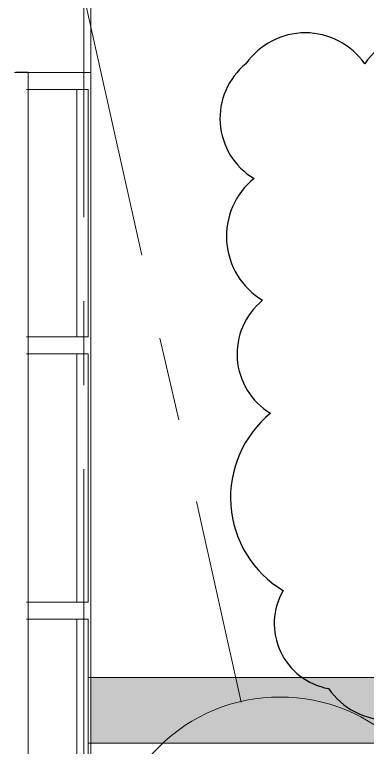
# Model space of a CAD drawing. Header units: inches. Extents: x 0.9 to 36.3, y 0.7 to 23.3.
# Drawn here: x 29.719 to 30.245, y 8.127 to 9.218 of the extents above; entities that cross this region are included whole.
import ezdxf

# ---------------------------------------------------------------- set-up
doc = ezdxf.new("R2010")
doc.units = ezdxf.units.IN
doc.linetypes.add('DASHED2', pattern=[0.375, 0.25, -0.125])
doc.layers.add('Clouds', color=250, linetype='Continuous')
doc.layers.add('PDF_Geometry', color=7, linetype='Continuous', lineweight=9, true_color=0x777777)

msp = doc.modelspace()

# ---------------------------------------------------------------- hatches: boundary and pattern name
at = {"layer": 'PDF_Geometry', "linetype": 'DASHED2', "ltscale": 0.08, "transparency": 33554559}
h = msp.add_hatch(color=256, dxfattribs=at)
h.dxf.hatch_style = 1
h.paths.add_polyline_path([(31.767, 8.2313), (30.0487, 8.2313), (30.0567, 8.1956, -0.057462), (30.1145, 8.202, -0.191616), (30.2903, 8.1332), (31.767, 8.1332)])
h.paths.add_polyline_path([(30.0487, 8.2313), (29.8324, 8.2313), (29.8324, 8.1332), (29.9397, 8.1332, -0.132886), (30.0567, 8.1956)])
h.paths.add_polyline_path([(30.1145, 8.202, 0.191813), (29.9397, 8.1332), (30.2903, 8.1332, 0.191616)])

# ---------------------------------------------------------------- linework, layer by layer
at = {"layer": 'Clouds', "linetype": 'Continuous'}
msp.add_lwpolyline([(31.4555, 9.1444, 0.520567), (31.2634, 9.1444, 0.520567), (31.0026, 9.1444, 0.520567), (30.8404, 9.1444, 0.520567), (30.6225, 9.1444, 0.520567), (30.4314, 9.1444, 0.520567), (30.2408, 9.1444, 0.520567), (30.0637, 9.1444, 0.520567), (30.0758, 8.9737, 0.520567), (30.0886, 8.7924, 0.520567), (30.1005, 8.6243, 0.520567), (30.1192, 8.3605, 0.520567), (30.1869, 8.2147, 0.520567), (30.3687, 8.2147, 0.520567), (30.5344, 8.2147, 0.520567), (30.7457, 8.2147, 0.520567), (30.9698, 8.2147, 0.520567), (31.148, 8.2147, 0.520567), (31.2941, 8.2147, 0.520567)], format="xyb", dxfattribs=at)
at = {"layer": 'PDF_Geometry', "linetype": 'ByBlock'}
for points in [[(29.822, 8.9163), (29.822, 9.4163)], [(29.9084, 8.8595), (29.8001, 9.3462)], [(29.7191, 9.3197), (29.8324, 9.3197), (29.8324, 9.2664), (29.8324, 9.1314), (29.7191, 9.1314)], [(29.7209, 9.1319), (29.7391, 9.1319)], [(29.8223, 9.1314), (29.8324, 9.1314), (29.8324, 7.1331), (29.8223, 7.1331)], [(29.822, 8.6663), (29.822, 8.7913)], [(29.9636, 8.6146), (29.9353, 8.7363)], [(29.822, 8.0413), (29.822, 8.5413)], [(30.0569, 8.1946), (29.9902, 8.4929)], [(29.8289, 8.1332), (31.767, 8.1332), (31.767, 8.2313), (29.8289, 8.2313)]]:
    msp.add_lwpolyline(points, dxfattribs=at)
for points in [[(29.822, 9.1313), (29.822, 9.1063), (29.7369, 9.1063), (29.822, 9.1063), (29.822, 9.1313), (29.7369, 9.1313)], [(29.7391, 9.1069), (29.7391, 9.1319)], [(29.7391, 9.1069), (29.7391, 8.7386)], [(29.7391, 9.1069), (29.7391, 8.7386)], [(29.8289, 8.738), (29.8289, 9.1063), (29.8106, 9.1063), (29.8289, 9.1063), (29.8289, 8.738), (29.8106, 8.738)], [(29.8116, 9.1067), (29.8116, 8.7383)], [(29.822, 8.7129), (29.822, 8.7379), (29.7369, 8.7379), (29.822, 8.7379), (29.822, 8.7129), (29.7369, 8.7129)], [(29.7391, 8.7386), (29.7391, 8.7136)], [(29.7391, 8.7136), (29.7391, 8.3436)], [(29.7391, 8.7136), (29.7391, 8.3436)], [(29.8289, 8.343), (29.8289, 8.713), (29.8106, 8.713), (29.8289, 8.713), (29.8289, 8.343), (29.8106, 8.343)], [(29.8116, 8.7133), (29.8116, 8.3433)], [(29.822, 8.318), (29.822, 8.343), (29.7369, 8.343), (29.822, 8.343), (29.822, 8.318), (29.7369, 8.318)], [(29.7391, 8.3436), (29.7391, 8.3186)], [(29.7391, 8.3186), (29.7391, 7.9485)], [(29.7391, 8.3186), (29.7391, 7.9485)], [(29.8289, 7.9481), (29.8289, 8.318), (29.8106, 8.318), (29.8289, 8.318), (29.8289, 7.9481), (29.8106, 7.9481)], [(29.8116, 8.3183), (29.8116, 7.9483)]]:
    msp.add_lwpolyline(points, close=True, dxfattribs=at)
msp.add_lwpolyline([(30.1145, 8.202, 0.416658), (29.8596, 7.947, 0.415315), (30.1145, 7.6903, 0.414084), (30.3713, 7.947, 0.415408)], format="xyb", close=True, dxfattribs=at)

doc.saveas('drawing.dxf')
